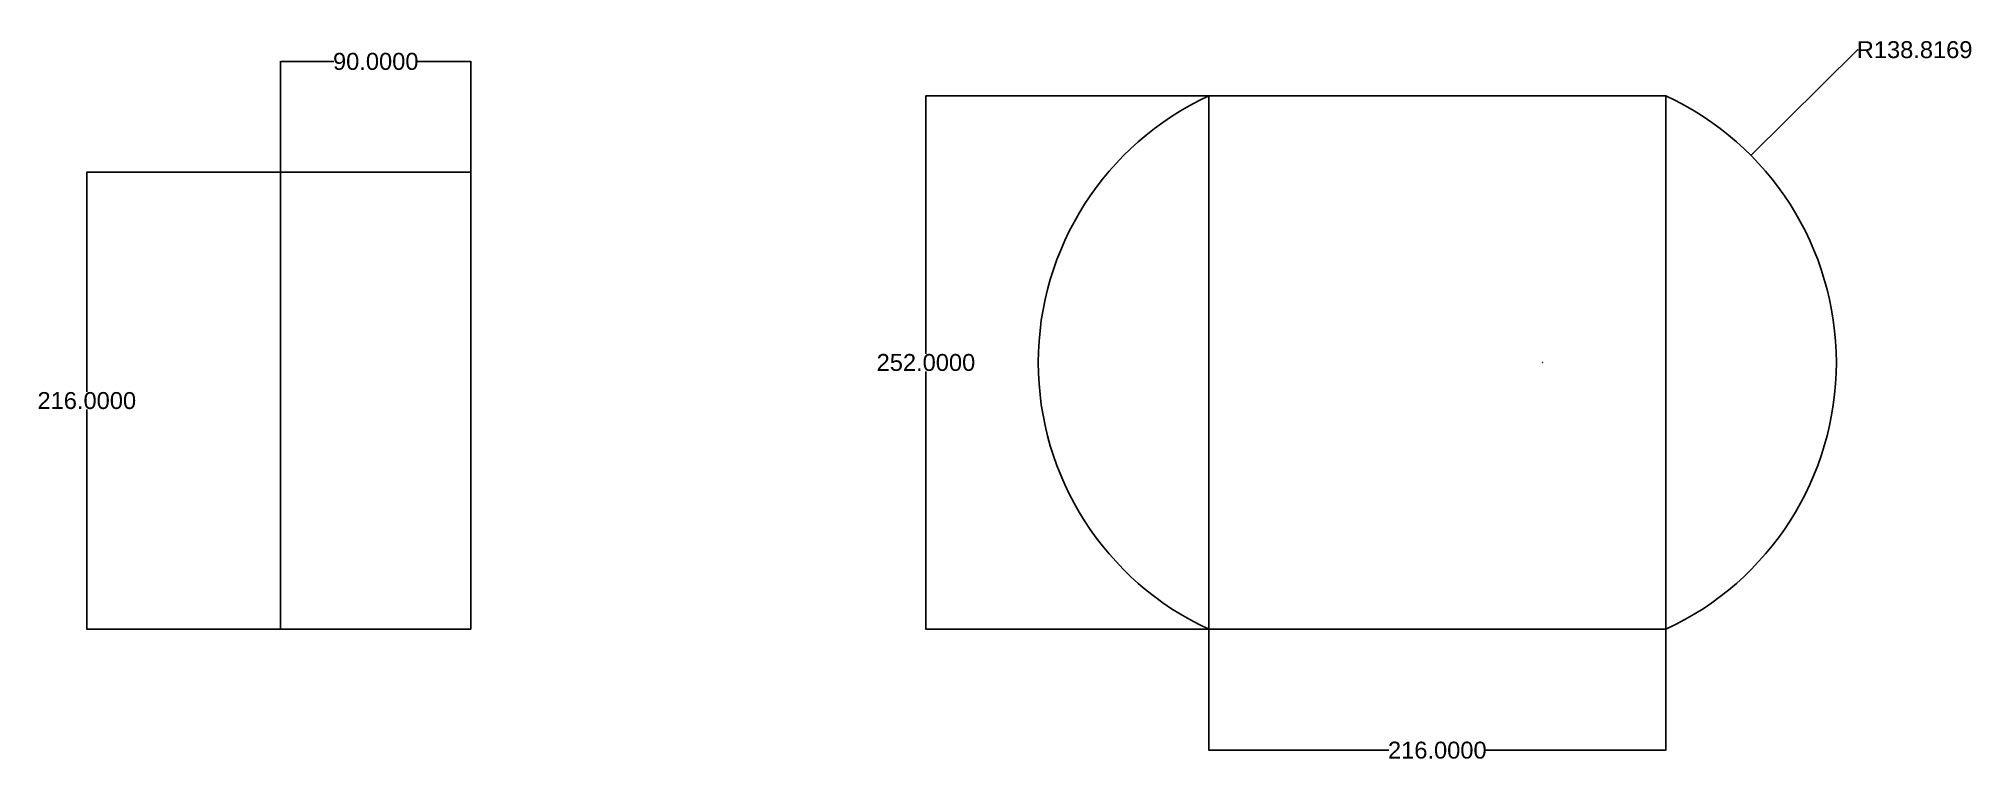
# Model space of a CAD drawing. Header units: inches. Extents: x 125 to 1038, y 42 to 383.
import ezdxf

# ---------------------------------------------------------------- set-up
doc = ezdxf.new("R2010")
doc.units = ezdxf.units.IN
doc.header["$MEASUREMENT"] = 0
doc.layers.add('Constructie de baza', color=80, linetype='Continuous')
doc.layers.add('Dimensiuni', color=7, linetype='Continuous')
doc.styles.get("Standard").update_dxf_attribs({"font": 'arial.ttf'})
doc.dimstyles.get("Standard").update_dxf_attribs({"dimtxt": 8, "dimasz": 0.18, "dimexe": 0.18, "dimexo": 0.0625, "dimgap": 0.09, "dimtad": 0, "dimtih": 1, "dimtoh": 1, "dimdec": 4, "dimzin": 0, "dimdsep": 46, "dimtxsty": 'Standard', "dimcen": 0.09, "dimadec": 0, "dimazin": 0, "dimtfac": 1, "dimtdec": 4, "dimtofl": 0, "dimtmove": 0, "dimatfit": 3, "dimfxl": 1, "dimtolj": 1, "dimtzin": 0, "dimarcsym": 0})

# ---------------------------------------------------------------- blocks, each defined once
blk = doc.blocks.new('*D3')
at = {"layer": 'Defpoints', "color": 0, "transparency": 16777216}
for p in [(239.27, 320.38), (147.73, 104.38), (239.27, 104.38)]:
    blk.add_point(p, dxfattribs=at)
at = {"layer": 'Dimensiuni', "color": 0, "lineweight": -2, "transparency": 16777216}
for p, q in [((239.21, 320.38), (147.55, 320.38)), ((147.73, 320.2), (147.73, 216.55)), ((147.73, 104.56), (147.73, 208.21)), ((239.21, 104.38), (147.55, 104.38))]:
    blk.add_line(p, q, dxfattribs=at)
at = {"layer": 'Dimensiuni', "color": 0, "transparency": 16777216}
for points in [[(147.7, 320.2), (147.76, 320.2), (147.73, 320.38)], [(147.7, 104.56), (147.76, 104.56), (147.73, 104.38)]]:
    blk.add_solid(points, dxfattribs=at)
at = {"layer": 'Dimensiuni', "color": 0, "transparency": 16777216, "insert": (147.73, 212.38), "char_height": 8, "attachment_point": 5}
blk.add_mtext('\\A1;216.0000', dxfattribs=at)
blk = doc.blocks.new('*D4')
at = {"layer": 'Defpoints', "color": 0, "transparency": 16777216}
for p in [(329.27, 372.64), (239.27, 320.38), (329.27, 320.38)]:
    blk.add_point(p, dxfattribs=at)
at = {"layer": 'Dimensiuni', "color": 0, "lineweight": -2, "transparency": 16777216}
for p, q in [((239.27, 320.44), (239.27, 372.82)), ((239.45, 372.64), (264.48, 372.64)), ((329.09, 372.64), (304.06, 372.64)), ((329.27, 320.44), (329.27, 372.82))]:
    blk.add_line(p, q, dxfattribs=at)
at = {"layer": 'Dimensiuni', "color": 0, "transparency": 16777216}
for points in [[(239.45, 372.67), (239.45, 372.61), (239.27, 372.64)], [(329.09, 372.67), (329.09, 372.61), (329.27, 372.64)]]:
    blk.add_solid(points, dxfattribs=at)
at = {"layer": 'Dimensiuni', "color": 0, "transparency": 16777216, "insert": (284.27, 372.64), "char_height": 8, "attachment_point": 5}
blk.add_mtext('\\A1;90.0000', dxfattribs=at)
blk = doc.blocks.new('*D5')
at = {"layer": 'Defpoints', "color": 0, "transparency": 16777216}
for p in [(677.89, 356.38), (544.25, 104.38), (677.89, 104.38)]:
    blk.add_point(p, dxfattribs=at)
at = {"layer": 'Dimensiuni', "color": 0, "lineweight": -2, "transparency": 16777216}
for p, q in [((677.83, 356.38), (544.07, 356.38)), ((544.25, 356.2), (544.25, 234.55)), ((544.25, 104.56), (544.25, 226.21)), ((677.83, 104.38), (544.07, 104.38))]:
    blk.add_line(p, q, dxfattribs=at)
at = {"layer": 'Dimensiuni', "color": 0, "transparency": 16777216}
for points in [[(544.22, 356.2), (544.28, 356.2), (544.25, 356.38)], [(544.22, 104.56), (544.28, 104.56), (544.25, 104.38)]]:
    blk.add_solid(points, dxfattribs=at)
at = {"layer": 'Dimensiuni', "color": 0, "transparency": 16777216, "insert": (544.25, 230.38), "char_height": 8, "attachment_point": 5}
blk.add_mtext('\\A1;252.0000', dxfattribs=at)
blk = doc.blocks.new('*D6')
at = {"layer": 'Defpoints', "color": 0, "transparency": 16777216}
for p in [(677.89, 104.38), (893.89, 104.38), (893.89, 47.2)]:
    blk.add_point(p, dxfattribs=at)
at = {"layer": 'Dimensiuni', "color": 0, "lineweight": -2, "transparency": 16777216}
for p, q in [((677.89, 104.32), (677.89, 47.02)), ((893.89, 104.32), (893.89, 47.02)), ((678.07, 47.2), (762.92, 47.2)), ((893.71, 47.2), (808.85, 47.2))]:
    blk.add_line(p, q, dxfattribs=at)
at = {"layer": 'Dimensiuni', "color": 0, "transparency": 16777216}
for points in [[(678.07, 47.23), (678.07, 47.17), (677.89, 47.2)], [(893.71, 47.23), (893.71, 47.17), (893.89, 47.2)]]:
    blk.add_solid(points, dxfattribs=at)
at = {"layer": 'Dimensiuni', "color": 0, "transparency": 16777216, "insert": (785.89, 47.2), "char_height": 8, "attachment_point": 5}
blk.add_mtext('\\A1;216.0000', dxfattribs=at)
blk = doc.blocks.new('*D7')
at = {"layer": 'Defpoints', "color": 0, "transparency": 16777216}
for p in [(934.14, 328.18), (835.63, 230.38)]:
    blk.add_point(p, dxfattribs=at)
at = {"layer": 'Dimensiuni', "color": 0, "lineweight": -2, "transparency": 16777216}
for p, q in [((984.5, 378.18), (934.27, 328.31)), ((984.68, 378.18), (984.5, 378.18)), ((835.54, 230.38), (835.72, 230.38)), ((835.63, 230.29), (835.63, 230.47))]:
    blk.add_line(p, q, dxfattribs=at)
at = {"layer": 'Dimensiuni', "color": 0, "transparency": 16777216}
blk.add_solid([(934.25, 328.33), (934.29, 328.29), (934.14, 328.18)], dxfattribs=at)
at = {"layer": 'Dimensiuni', "color": 0, "transparency": 16777216, "insert": (1011.43, 378.18), "char_height": 8, "attachment_point": 5}
blk.add_mtext('\\A1;R138.8169', dxfattribs=at)

msp = doc.modelspace()

# ---------------------------------------------------------------- linework, layer by layer
at = {"layer": 'Constructie de baza'}
for p, q in [((677.88889, 104.37976), (677.88889, 356.37976)), ((677.88889, 356.37976), (893.88889, 356.37976)), ((893.88889, 356.37976), (893.88889, 104.37976)), ((329.26777, 320.37976), (239.26777, 320.37976)), ((239.26777, 320.37976), (239.26777, 104.37976)), ((329.26777, 104.37976), (329.26777, 320.37976)), ((239.26777, 104.37976), (329.26777, 104.37976)), ((893.88889, 104.37976), (677.88889, 104.37976))]:
    msp.add_line(p, q, dxfattribs=at)
at = {"layer": 'Constructie de baza', "extrusion": (0, 4.32978e-17, -1)}
for centre, start, end in [((-736.14809, 230.37976), 294.81462086, 65.18537914), ((-835.62969, 230.37976), 114.81462086, 245.18537914)]:
    msp.add_arc(centre, 138.81691, start, end, dxfattribs=at)

# ---------------------------------------------------------------- dimensions: what is measured, and where the dimension line sits
at = {"layer": 'Dimensiuni'}
for base, p1, p2, picture, middle in [((329.26777, 372.64258), (239.26777, 320.37976), (329.26777, 320.37976), '*D4', (284.26777, 372.64258)), ((893.88889, 47.20387), (677.88889, 104.37976), (893.88889, 104.37976), '*D6', (785.88889, 47.20387))]:
    dim = msp.add_linear_dim(base=base, p1=p1, p2=p2, dimstyle='Standard', dxfattribs=at)
    dim.commit()
    dim.dimension.update_dxf_attribs({"geometry": picture, "text_midpoint": middle})
dim = msp.add_radius_dim(center=(835.62969, 230.37976), mpoint=(934.14099, 328.18394), dimstyle='Standard', dxfattribs=at)
dim.commit()
dim.dimension.update_dxf_attribs({"geometry": '*D7', "text_midpoint": (1011.42542, 378.17934), "dimtype": 164})
for base, p1, p2, picture, middle in [((544.2543, 104.37976), (677.88889, 356.37976), (677.88889, 104.37976), '*D5', (544.2543, 230.37976)), ((147.72725, 104.37976), (239.26777, 320.37976), (239.26777, 104.37976), '*D3', (147.72725, 212.37976))]:
    dim = msp.add_linear_dim(base=base, p1=p1, p2=p2, angle=90, dimstyle='Standard', dxfattribs=at)
    dim.commit()
    dim.dimension.update_dxf_attribs({"geometry": picture, "text_midpoint": middle})

doc.saveas('drawing.dxf')
